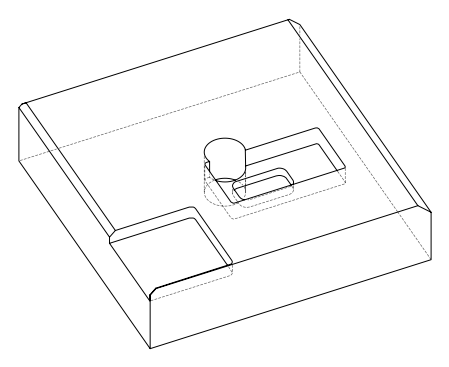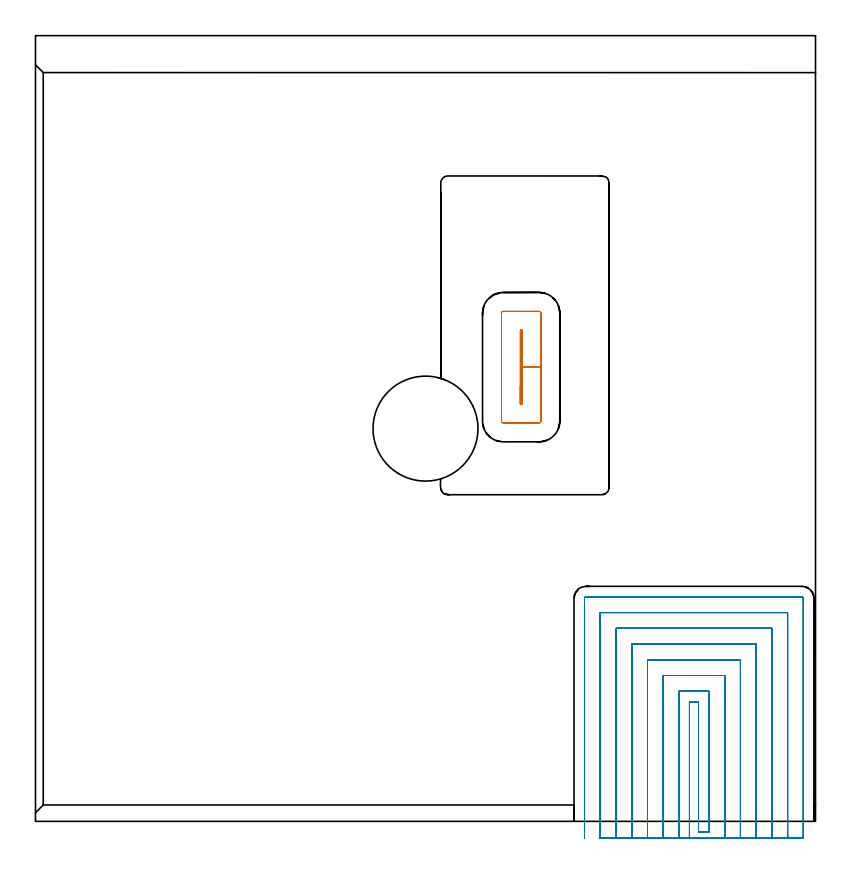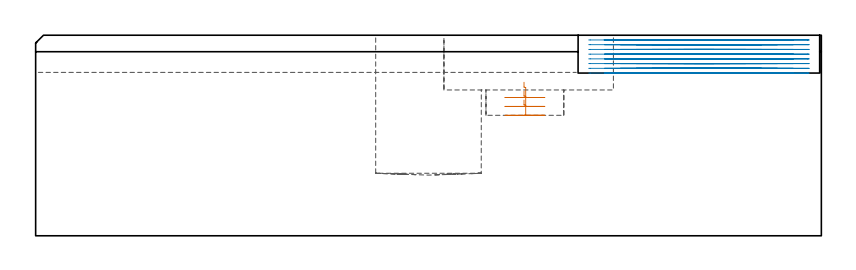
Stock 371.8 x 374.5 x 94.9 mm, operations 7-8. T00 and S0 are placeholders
(PLAN: 8 operations, 4 tool changes, 178.8 min)
(1 INDEXABLE_INSERT_DRILL_BLIND_HOLE_FROM_SOLID | STEP1POCKET | NXT0302_038 | 0.27 min | 128790 mm3)
(2 AREA_MILL | FG_CHAMFER_SURFACE | UGT0205_001 | 6.35 min | 7955 mm3)
(3 AREA_MILL_1 | FG_CHAMFER_SURFACE_1 | UGT0205_001 | 0.22 min | 166 mm3)
(4 AREA_MILL_2 | FG_CHAMFER_SURFACE_2 | UGT0205_001 | 5.8 min | 2480 mm3)
(5 AREA_MILL_3 | FG_CHAMFER_SURFACE_3 | UGT0205_001 | 21.02 min | 57510 mm3)
(6 MILL_RECTANGULAR_POCKET | POCKET_RECTANGULAR_STRAIGHT | NXT0201_008 | Follow Part, ap 1.5, ae 75% | 101.9 min | 299242 mm3)
(7 MILL_RECTANGULAR_POCKET_1 | POCKET_RECTANGULAR_STRAIGHT_1 | UGT0201_100 | Follow Part, ap 4.5, ae 75% | 1.69 min | 30421 mm3)
(8 MILL_SLOT | SLOT_PARTIAL_RECTANGULAR | NXT0201_013 | Follow Part, ap 2.5, ae 75% | 41.58 min | 228674 mm3)
(TOOL NXT0302_038 | Index. Insert Drill 50mm [880-D5000L50-04] | D50 PA176 FL200 Z2)
(TOOL UGT0205_001 | Chamfer Mill 20 x 3 x 45 deg. | D20 FL50 Z2)
(TOOL NXT0201_008 | ENDMILL 6mm [2P460-0600-NA 1630] | D6 FL26 Z6)
(TOOL UGT0201_100 | End Mill 18 mm | D18 FL22 Z2)
(TOOL NXT0201_013 | ENDMILL 10mm | D10 FL30 Z4)
(OP 7 MILL_RECTANGULAR_POCKET_1)
G17 G21 G94 G90
T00 M6
G54
G17 G0 G90 X231.1 Y207.412 S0 M3
G43 Z104.9 H0
Z72.633
G94 G1 Y198.9 Z70.352 F250.
X231.9 Z70.138
Y216.5 Z65.422
Y234.1 F500.
X231.1
Y198.9
X231.9
Y216.5
X240.9
Y242.2
G3 X240. Y243.1 R0.9
G1 X223.
G3 X222.1 Y242.2 R0.9
G1 Y190.8
G3 X223. Y189.9 R0.9
G1 X240.
G3 X240.9 Y190.8 R0.9
G1 Y216.5
Y217.5
G0 X231.1 Y207.412 Z68.422
G1 Y198.9 Z66.141 F250.
X231.9 Z65.927
Y216.5 Z61.211
Y234.1 F500.
X231.1
Y198.9
X231.9
Y216.5
X240.9
Y242.2
G3 X240. Y243.1 R0.9
G1 X223.
G3 X222.1 Y242.2 R0.9
G1 Y190.8
G3 X223. Y189.9 R0.9
G1 X240.
G3 X240.9 Y190.8 R0.9
G1 Y216.5
Y217.5
G0 X231.1 Y207.412 Z64.211
G1 Y198.9 Z61.93 F250.
X231.9 Z61.716
Y216.5 Z57.
Y234.1 F500.
X231.1
Y198.9
X231.9
Y216.5
X240.9
Y242.2
G3 X240. Y243.1 R0.9
G1 X223.
G3 X222.1 Y242.2 R0.9
G1 Y190.8
G3 X223. Y189.9 R0.9
G1 X240.
G3 X240.9 Y190.8 R0.9
G1 Y216.5
Y217.5
G0 Z104.9
M5
M2
(OP 8 MILL_SLOT)
G17 G21 G94 G90
T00 M6
G54
G17 G0 G90 X311.676 Y-8. S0 M3
G43 Z104.9 H0
Z92.662
G94 G1 X311.699 Y-5. F250.
G3 X311.7 Y-4.617 R50. F500.
G1 Y57.
X316.
Y-4.615
G3 X316.001 Y-5. R50.
G1 X321.002
G2 X321. Y-4.615 R45.
G1 Y62.
X306.7
Y-4.617
G2 X306.698 Y-5. R45.
G1 X306.673 Y-8. F250.
X328.533
X328.502 Y-5.
G2 X328.5 Y-4.615 R37.5 F500.
G1 Y69.5
X299.2
Y-4.617
G2 X299.198 Y-5. R37.5
G1 X299.167 Y-8. F250.
X336.041
X336.002 Y-5.
G2 X336. Y-4.615 R30. F500.
G1 Y77.
X291.7
Y-4.617
G2 X291.698 Y-5. R30.
G1 X291.659 Y-8. F250.
X343.555
X343.503 Y-5.
G2 X343.5 Y-4.615 R22.5 F500.
G1 Y84.5
X284.2
Y-4.617
G2 X284.197 Y-5. R22.5
G1 X284.146 Y-8. F250.
X351.082 Y-7.999
X351.005 Y-5.
G2 X351. Y-4.615 R15. F500.
G1 Y92.
X276.7
Y-4.617
G2 X276.695 Y-5. R15.
G1 X276.618 Y-7.999 F250.
X358.664 Y-7.996
X358.51 Y-5.
G2 X358.5 Y-4.615 R7.5 F500.
G1 Y99.5
X269.2
Y-4.617
G2 X269.19 Y-5. R7.5
G1 X269.037 Y-7.996 F250.
X366. Y-7.615
Y-4.615
Y106.3 F500.
G3 X365.3 Y107. R0.7
G1 X262.4
G3 X261.7 Y106.3 R0.7
G1 Y-4.617
Y-7.617 F250.
G0 X311.7 Y-8. Z90.425
G1 Y-5.
Y57. F500.
X316.
Y-5.
X321.
Y62.
X306.7
Y-5.
Y-8. F250.
X328.5
Y-5.
Y69.5 F500.
X299.2
Y-5.
Y-8. F250.
X336.
Y-5.
Y77. F500.
X291.7
Y-5.
Y-8. F250.
X343.5
Y-5.
Y84.5 F500.
X284.2
Y-5.
Y-8. F250.
X351.
Y-5.
Y92. F500.
X276.7
Y-5.
Y-8. F250.
X358.5
Y-5.
Y99.5 F500.
X269.2
Y-5.
Y-8. F250.
X366.
Y-5.
Y106.3 F500.
G3 X365.3 Y107. R0.7
G1 X262.4
G3 X261.7 Y106.3 R0.7
G1 Y-5.
Y-8. F250.
G0 X311.7 Z88.187
G1 Y-5.
Y57. F500.
X316.
Y-5.
X321.
Y62.
X306.7
Y-5.
Y-8. F250.
X328.5
Y-5.
Y69.5 F500.
X299.2
Y-5.
Y-8. F250.
X336.
Y-5.
Y77. F500.
X291.7
Y-5.
Y-8. F250.
X343.5
Y-5.
Y84.5 F500.
X284.2
Y-5.
Y-8. F250.
X351.
Y-5.
Y92. F500.
X276.7
Y-5.
Y-8. F250.
X358.5
Y-5.
Y99.5 F500.
X269.2
Y-5.
Y-8. F250.
X366.
Y-5.
Y106.3 F500.
G3 X365.3 Y107. R0.7
G1 X262.4
G3 X261.7 Y106.3 R0.7
G1 Y-5.
Y-8. F250.
G0 X311.7 Z85.95
G1 Y-5.
Y57. F500.
X316.
Y-5.
X321.
Y62.
X306.7
Y-5.
Y-8. F250.
X328.5
Y-5.
Y69.5 F500.
X299.2
Y-5.
Y-8. F250.
X336.
Y-5.
Y77. F500.
X291.7
Y-5.
Y-8. F250.
X343.5
Y-5.
Y84.5 F500.
X284.2
Y-5.
Y-8. F250.
X351.
Y-5.
Y92. F500.
X276.7
Y-5.
Y-8. F250.
X358.5
Y-5.
Y99.5 F500.
X269.2
Y-5.
Y-8. F250.
X366.
Y-5.
Y106.3 F500.
G3 X365.3 Y107. R0.7
G1 X262.4
G3 X261.7 Y106.3 R0.7
G1 Y-5.
Y-8. F250.
G0 X311.7 Z83.712
G1 Y-5.
Y57. F500.
X316.
Y-5.
X321.
Y62.
X306.7
Y-5.
Y-8. F250.
X328.5
Y-5.
Y69.5 F500.
X299.2
Y-5.
Y-8. F250.
X336.
Y-5.
Y77. F500.
X291.7
Y-5.
Y-8. F250.
X343.5
Y-5.
Y84.5 F500.
X284.2
Y-5.
Y-8. F250.
X351.
Y-5.
Y92. F500.
X276.7
Y-5.
Y-8. F250.
X358.5
Y-5.
Y99.5 F500.
X269.2
Y-5.
Y-8. F250.
X366.
Y-5.
Y106.3 F500.
G3 X365.3 Y107. R0.7
G1 X262.4
G3 X261.7 Y106.3 R0.7
G1 Y-5.
Y-8. F250.
G0 X311.7 Z81.475
G1 Y-5.
Y57. F500.
X316.
Y-5.
X321.
Y62.
X306.7
Y-5.
Y-8. F250.
X328.5
Y-5.
Y69.5 F500.
X299.2
Y-5.
Y-8. F250.
X336.
Y-5.
Y77. F500.
X291.7
Y-5.
Y-8. F250.
X343.5
Y-5.
Y84.5 F500.
X284.2
Y-5.
Y-8. F250.
X351.
Y-5.
Y92. F500.
X276.7
Y-5.
Y-8. F250.
X358.5
Y-5.
Y99.5 F500.
X269.2
Y-5.
Y-8. F250.
X366.
Y-5.
Y106.3 F500.
G3 X365.3 Y107. R0.7
G1 X262.4
G3 X261.7 Y106.3 R0.7
G1 Y-5.
Y-8. F250.
G0 X311.7 Z79.237
G1 Y-5.
Y57. F500.
X316.
Y-5.
X321.
Y62.
X306.7
Y-5.
Y-8. F250.
X328.5
Y-5.
Y69.5 F500.
X299.2
Y-5.
Y-8. F250.
X336.
Y-5.
Y77. F500.
X291.7
Y-5.
Y-8. F250.
X343.5
Y-5.
Y84.5 F500.
X284.2
Y-5.
Y-8. F250.
X351.
Y-5.
Y92. F500.
X276.7
Y-5.
Y-8. F250.
X358.5
Y-5.
Y99.5 F500.
X269.2
Y-5.
Y-8. F250.
X366.
Y-5.
Y106.3 F500.
G3 X365.3 Y107. R0.7
G1 X262.4
G3 X261.7 Y106.3 R0.7
G1 Y-5.
Y-8. F250.
G0 X311.7 Z77.
G1 Y-5.
Y57. F500.
X316.
Y-5.
X321.
Y62.
X306.7
Y-5.
Y-8. F250.
X328.5
Y-5.
Y69.5 F500.
X299.2
Y-5.
Y-8. F250.
X336.
Y-5.
Y77. F500.
X291.7
Y-5.
Y-8. F250.
X343.5
Y-5.
Y84.5 F500.
X284.2
Y-5.
Y-8. F250.
X351.
Y-5.
Y92. F500.
X276.7
Y-5.
Y-8. F250.
X358.5
Y-5.
Y99.5 F500.
X269.2
Y-5.
Y-8. F250.
X366.
Y-5.
Y106.3 F500.
G3 X365.3 Y107. R0.7
G1 X262.4
G3 X261.7 Y106.3 R0.7
G1 Y-5.
Y-8. F250.
G0 Z104.9
M5
M2
